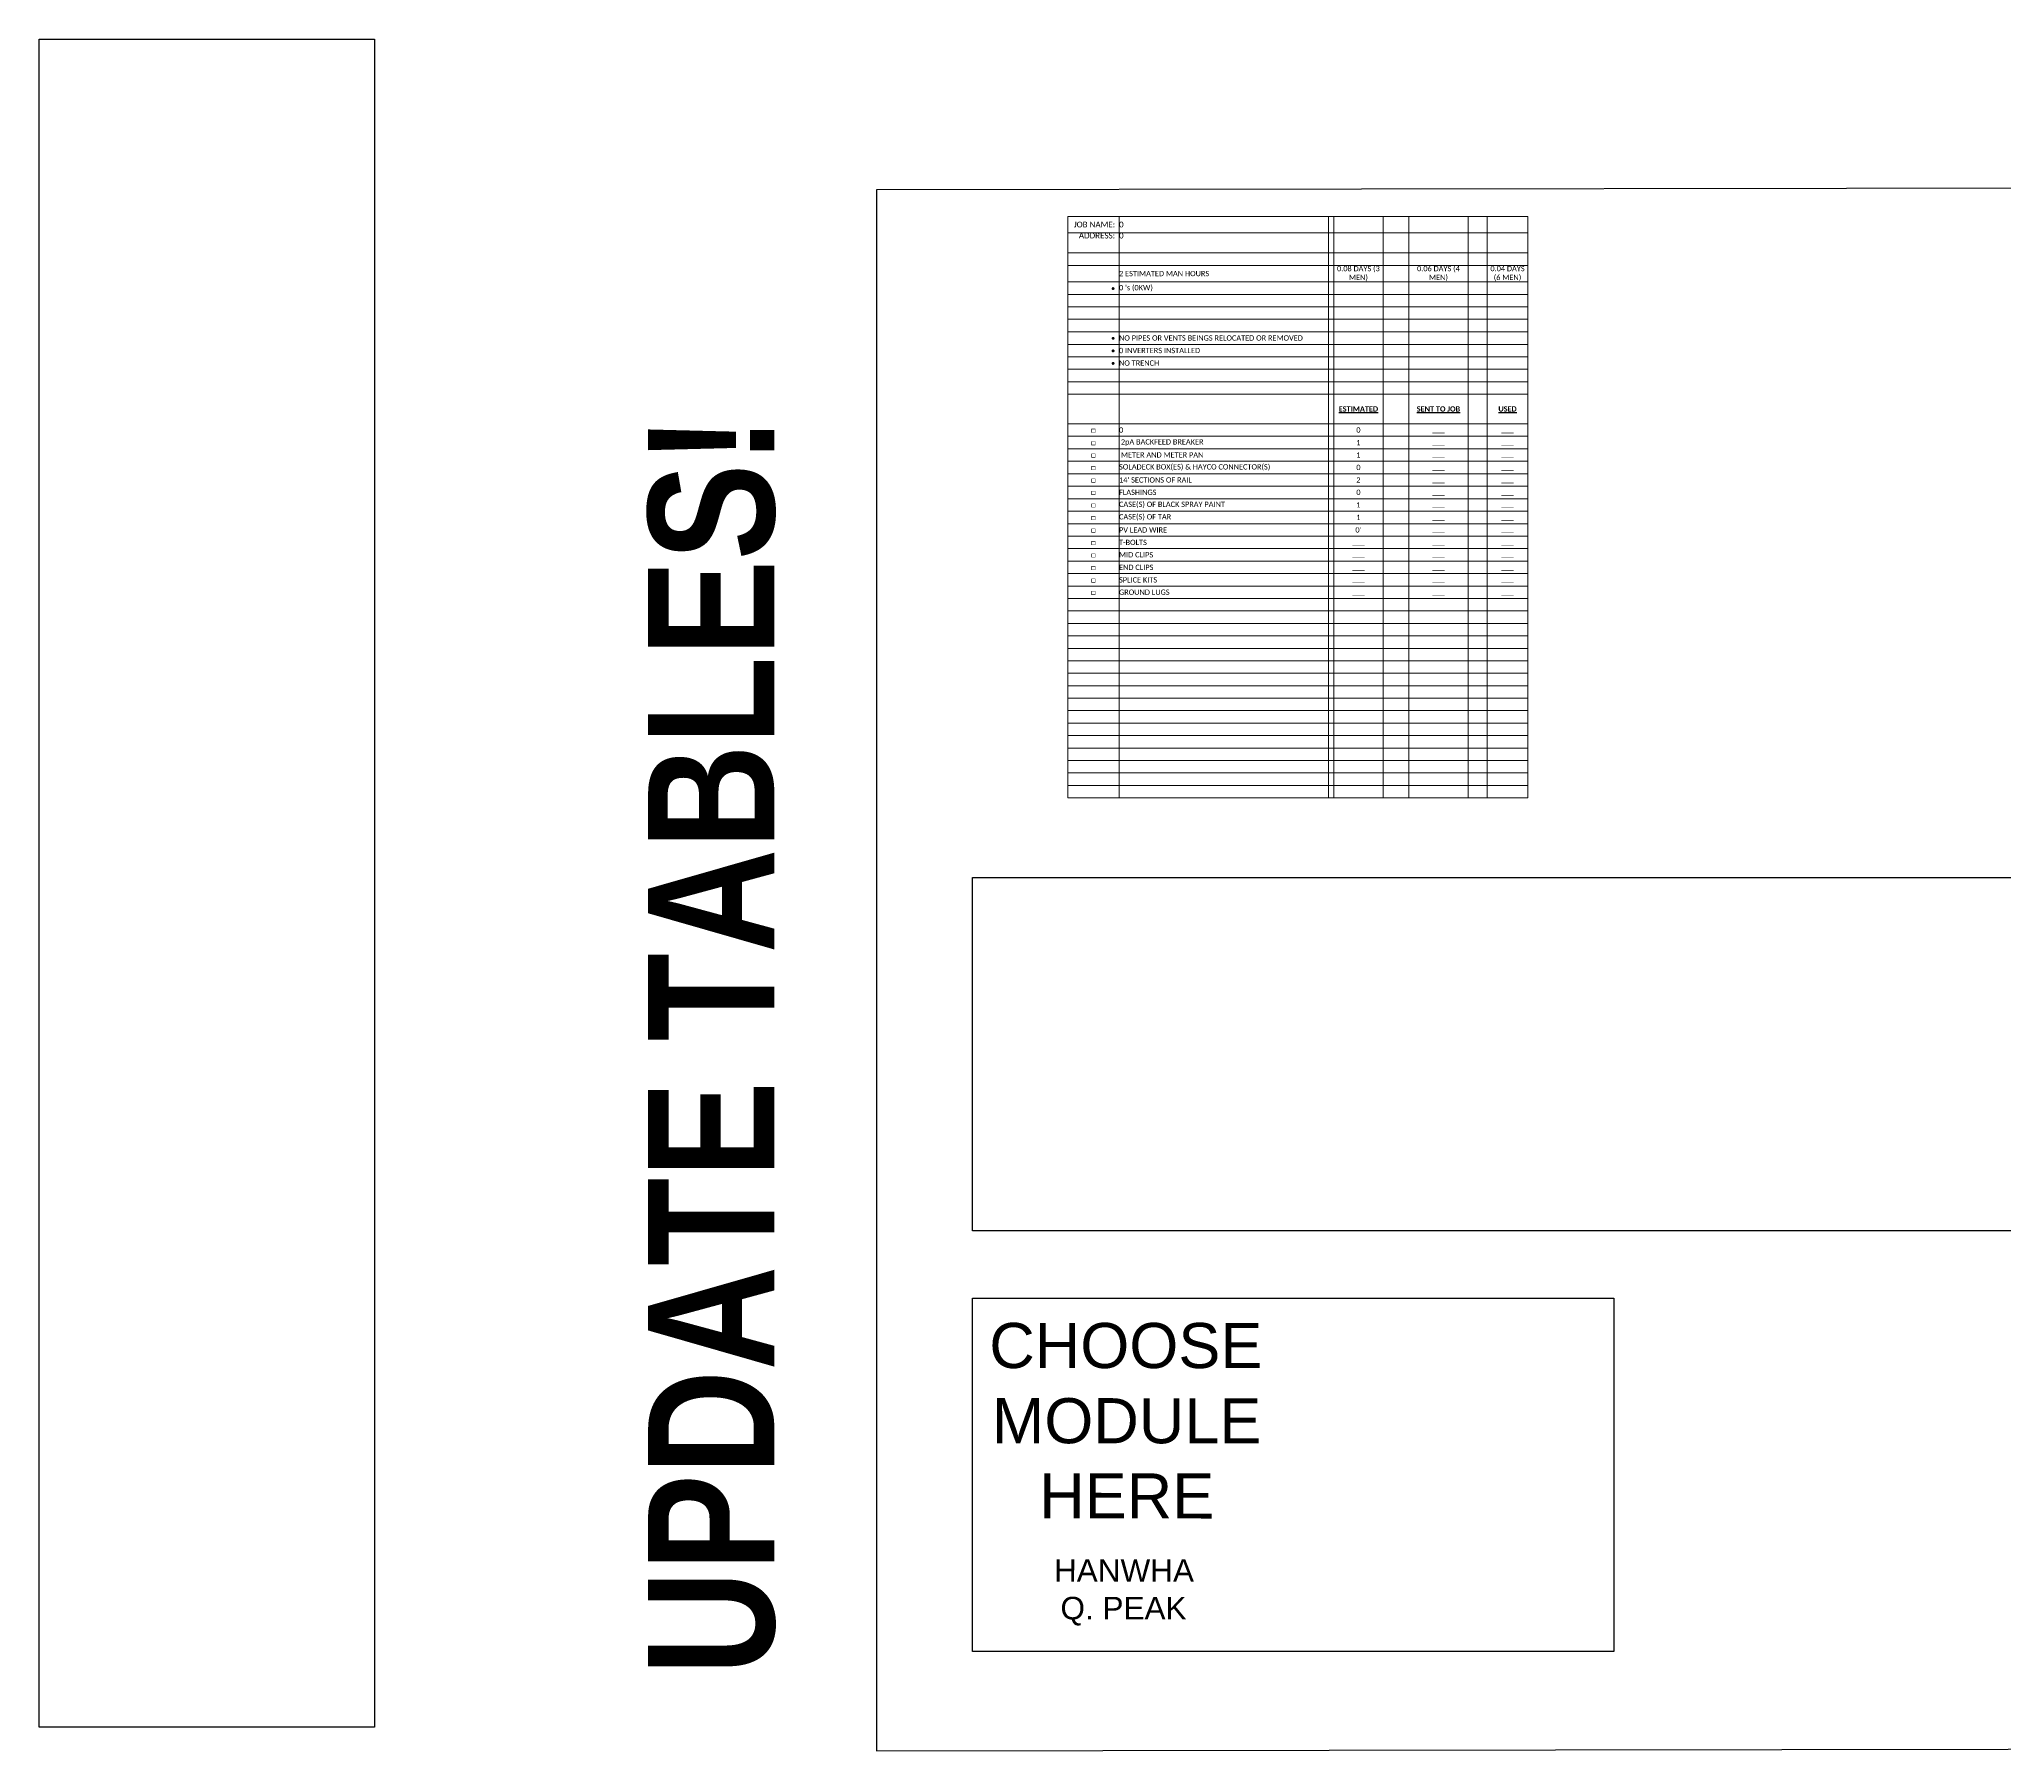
# Model space of a CAD drawing. Header units: feet. Extents: x -13431 to 12907, y 13448 to 29871.
# Drawn here: x 3466 to 4485, y 16778 to 17665 of the extents above; entities that cross this region are included whole.
import ezdxf

# ---------------------------------------------------------------- set-up
doc = ezdxf.new("R2010")
doc.units = ezdxf.units.FT
doc.header["$MEASUREMENT"] = 0
doc.layers.add('LOCKED (NO PRINT)', color=7, linetype='Continuous', plot=False)
doc.styles.add('ONE LINE TXT', font='techb___.ttf')
doc.styles.get("Standard").update_dxf_attribs({"font": 'calibri.ttf'})
doc.styles.add('TITLE BBLOCK TEXT', font='ARIALUNI.TTF')

# ---------------------------------------------------------------- blocks, each defined once
blk = doc.blocks.new('*T105')
at = {"layer": 'Defpoints', "color": 8, "linetype": 'ByBlock', "lineweight": 0, "transparency": 16777216}
for p, q in [((0, 0), (238.6, 0)), ((0, 0), (0, -301.4)), ((26.6, 0), (26.6, -301.4)), ((135.2, 0), (135.2, -301.4)), ((137.9, 0), (137.9, -301.4)), ((163.5, 0), (163.5, -301.4)), ((176.8, 0), (176.8, -301.4)), ((207.6, 0), (207.6, -301.4)), ((217.4, 0), (217.4, -301.4)), ((238.6, 0), (238.6, -301.4)), ((0, -8.4), (238.6, -8.4)), ((0, -18.9), (238.6, -18.9)), ((0, -25.4), (238.6, -25.4)), ((0, -33.9), (238.6, -33.9)), ((0, -40.4), (238.6, -40.4)), ((0, -46.9), (238.6, -46.9)), ((0, -53.3), (238.6, -53.3)), ((0, -59.8), (238.6, -59.8)), ((0, -66.3), (238.6, -66.3)), ((0, -72.7), (238.6, -72.7)), ((0, -79.2), (238.6, -79.2)), ((0, -85.7), (238.6, -85.7)), ((0, -92.1), (238.6, -92.1)), ((0, -107.5), (238.6, -107.5)), ((0, -113.9), (238.6, -113.9)), ((0, -120.4), (238.6, -120.4)), ((0, -126.8), (238.6, -126.8)), ((0, -133.4), (238.6, -133.4)), ((0, -139.8), (238.6, -139.8)), ((0, -146.3), (238.6, -146.3)), ((0, -152.8), (238.6, -152.8)), ((0, -159.3), (238.6, -159.3)), ((0, -165.7), (238.6, -165.7)), ((0, -172.2), (238.6, -172.2)), ((0, -178.7), (238.6, -178.7)), ((0, -185.1), (238.6, -185.1)), ((0, -191.6), (238.6, -191.6)), ((0, -198.1), (238.6, -198.1)), ((0, -204.5), (238.6, -204.5)), ((0, -211), (238.6, -211)), ((0, -217.4), (238.6, -217.4)), ((0, -223.9), (238.6, -223.9)), ((0, -230.4), (238.6, -230.4)), ((0, -236.8), (238.6, -236.8)), ((0, -243.3), (238.6, -243.3)), ((0, -249.7), (238.6, -249.7)), ((0, -256.2), (238.6, -256.2)), ((0, -262.7), (238.6, -262.7)), ((0, -269.1), (238.6, -269.1)), ((0, -275.6), (238.6, -275.6)), ((0, -282), (238.6, -282)), ((0, -288.5), (238.6, -288.5)), ((0, -295), (238.6, -295)), ((0, -301.4), (238.6, -301.4))]:
    blk.add_line(p, q, dxfattribs=at)
at = {"color": 0, "transparency": 16777216}
for s, insert, char_height, width, attachment_point in [('{\\fCalibri|b0|i0|c0;JOB NAME:', (24.6, -4.2), 3, 22.582, 6), ('{\\fCalibri|b0|i0|c0;ADDRESS:', (24.6, -8.4), 3, 22.582, 3), ('{\\fCalibri|b0|i0|c0;0', (26.6, -4.2), 3, 108.617, 4), ('{\\fCalibri|b0|i0|c0;0', (26.6, -8.4), 3, 108.617, 1), ('{\\fCalibri|b0|i0|c0;', (136.6, -4.2), 2.75, 2.75, 5), ('{\\fCalibri|b0|i0|c0;', (150.7, -4.2), 2.75, 25.507, 5), ('{\\fCalibri|b0|i0|c0;', (170.1, -4.2), 2.75, 13.357, 5), ('{\\fCalibri|b0|i0|c0;', (192.2, -4.2), 2.75, 30.809, 5), ('{\\fCalibri|b0|i0|c0;', (212.5, -4.2), 2.75, 9.823, 5), ('{\\fCalibri|b0|i0|c0;', (228, -4.2), 2.75, 21.192, 5), ('{\\fCalibri|b0|i0|c0;', (136.6, -13.7), 2.75, 2.75, 5), ('{\\fCalibri|b0|i0|c0;', (150.7, -13.7), 2.75, 25.507, 5), ('{\\fCalibri|b0|i0|c0;', (170.1, -13.7), 2.75, 13.357, 5), ('{\\fCalibri|b0|i0|c0;', (192.2, -13.7), 2.75, 30.809, 5), ('{\\fCalibri|b0|i0|c0;', (212.5, -13.7), 2.75, 9.823, 5), ('{\\fCalibri|b0|i0|c0;', (228, -13.7), 2.75, 21.192, 5), ('{\\fCalibri|b0|i0|c0;', (24.6, -22.1), 2.75, 22.582, 6), ('{\\fCalibri|b0|i0|c0;', (24.6, -29.6), 2.75, 22.582, 6), ('{\\fCalibri|b0|i0|c0;', (26.6, -22.1), 2.75, 108.617, 4), ('{\\fCalibri|b0|i0|c0;2 ESTIMATED MAN HOURS', (26.6, -29.6), 2.75, 108.617, 4), ('{\\fCalibri|b0|i0|c0;', (136.6, -22.1), 2.75, 2.75, 5), ('{\\fCalibri|b0|i0|c0;', (136.6, -29.6), 2.75, 2.75, 5), ('{\\fCalibri|b0|i0|c0;0.08 DAYS (3 MEN)', (150.7, -29.6), 2.75, 25.507, 5), ('{\\fCalibri|b0|i0|c0;', (150.7, -22.1), 2.75, 25.507, 5), ('{\\fCalibri|b0|i0|c0;', (170.1, -22.1), 2.75, 13.357, 5), ('{\\fCalibri|b0|i0|c0;', (170.1, -29.6), 2.75, 13.357, 5), ('{\\fCalibri|b0|i0|c0;0.06 DAYS (4 MEN)', (192.2, -29.6), 2.75, 30.809, 5), ('{\\fCalibri|b0|i0|c0;', (192.2, -22.1), 2.75, 30.809, 5), ('{\\fCalibri|b0|i0|c0;', (212.5, -22.1), 2.75, 9.823, 5), ('{\\fCalibri|b0|i0|c0;', (212.5, -29.6), 2.75, 9.823, 5), ('{\\fCalibri|b0|i0|c0;0.04 DAYS (6 MEN)', (228, -29.6), 2.75, 21.192, 5), ('{\\fCalibri|b0|i0|c0;', (228, -22.1), 2.75, 21.192, 5), ('{\\fCalibri|b0|i0|c0;•', (24.6, -37.2), 2.75, 22.582, 6), ("{\\fCalibri|b0|i0|c0;0 's (0KW)", (26.6, -37.2), 2.75, 108.617, 4), ('{\\fCalibri|b0|i0|c0;', (136.6, -37.2), 2.75, 2.75, 5), ('{\\fCalibri|b0|i0|c0;', (150.7, -37.2), 2.75, 25.507, 5), ('{\\fCalibri|b0|i0|c0;', (170.1, -37.2), 2.75, 13.357, 5), ('{\\fCalibri|b0|i0|c0;', (192.2, -37.2), 2.75, 30.809, 5), ('{\\fCalibri|b0|i0|c0;', (212.5, -37.2), 2.75, 9.823, 5), ('{\\fCalibri|b0|i0|c0;', (228, -37.2), 2.75, 21.192, 5), ('{\\fCalibri|b0|i0|c0;', (24.6, -43.7), 2.75, 22.582, 6), ('{\\fCalibri|b0|i0|c0;', (24.6, -50.1), 2.75, 22.582, 6), ('{\\fCalibri|b0|i0|c0;', (26.6, -43.7), 2.75, 108.617, 4), ('{\\fCalibri|b0|i0|c0;', (26.6, -50.1), 2.75, 108.617, 4), ('{\\fCalibri|b0|i0|c0;', (136.6, -43.7), 2.75, 2.75, 5), ('{\\fCalibri|b0|i0|c0;', (136.6, -50.1), 2.75, 2.75, 5), ('{\\fCalibri|b0|i0|c0;', (150.7, -43.7), 2.75, 25.507, 5), ('{\\fCalibri|b0|i0|c0;', (150.7, -50.1), 2.75, 25.507, 5), ('{\\fCalibri|b0|i0|c0;', (170.1, -43.7), 2.75, 13.357, 5), ('{\\fCalibri|b0|i0|c0;', (170.1, -50.1), 2.75, 13.357, 5), ('{\\fCalibri|b0|i0|c0;', (192.2, -43.7), 2.75, 30.809, 5), ('{\\fCalibri|b0|i0|c0;', (192.2, -50.1), 2.75, 30.809, 5), ('{\\fCalibri|b0|i0|c0;', (212.5, -43.7), 2.75, 9.823, 5), ('{\\fCalibri|b0|i0|c0;', (212.5, -50.1), 2.75, 9.823, 5), ('{\\fCalibri|b0|i0|c0;', (228, -43.7), 2.75, 21.192, 5), ('{\\fCalibri|b0|i0|c0;', (228, -50.1), 2.75, 21.192, 5), ('{\\fCalibri|b0|i0|c0;', (24.6, -56.6), 2.75, 22.582, 6), ('{\\fCalibri|b0|i0|c0;', (26.6, -56.6), 2.75, 108.617, 4), ('{\\fCalibri|b0|i0|c0;', (136.6, -56.6), 2.75, 2.75, 5), ('{\\fCalibri|b0|i0|c0;', (150.7, -56.6), 2.75, 25.507, 5), ('{\\fCalibri|b0|i0|c0;', (170.1, -56.6), 2.75, 13.357, 5), ('{\\fCalibri|b0|i0|c0;', (192.2, -56.6), 2.75, 30.809, 5), ('{\\fCalibri|b0|i0|c0;', (212.5, -56.6), 2.75, 9.823, 5), ('{\\fCalibri|b0|i0|c0;', (228, -56.6), 2.75, 21.192, 5), ('{\\fCalibri|b0|i0|c0;•', (24.6, -63), 2.75, 22.582, 6), ('{\\fCalibri|b0|i0|c0;•', (24.6, -69.5), 2.75, 22.582, 6), ('{\\fCalibri|b0|i0|c0;0 INVERTERS INSTALLED ', (26.6, -69.5), 2.75, 108.617, 4), ('{\\fCalibri|b0|i0|c0;NO PIPES OR VENTS BEINGS RELOCATED OR REMOVED', (26.6, -63), 2.75, 108.617, 4), ('{\\fCalibri|b0|i0|c0;', (136.6, -63), 2.75, 2.75, 5), ('{\\fCalibri|b0|i0|c0;', (136.6, -69.5), 2.75, 2.75, 5), ('{\\fCalibri|b0|i0|c0;', (150.7, -63), 2.75, 25.507, 5), ('{\\fCalibri|b0|i0|c0;', (150.7, -69.5), 2.75, 25.507, 5), ('{\\fCalibri|b0|i0|c0;', (170.1, -63), 2.75, 13.357, 5), ('{\\fCalibri|b0|i0|c0;', (170.1, -69.5), 2.75, 13.357, 5), ('{\\fCalibri|b0|i0|c0;', (192.2, -63), 2.75, 30.809, 5), ('{\\fCalibri|b0|i0|c0;', (192.2, -69.5), 2.75, 30.809, 5), ('{\\fCalibri|b0|i0|c0;', (212.5, -63), 2.75, 9.823, 5), ('{\\fCalibri|b0|i0|c0;', (212.5, -69.5), 2.75, 9.823, 5), ('{\\fCalibri|b0|i0|c0;', (228, -63), 2.75, 21.192, 5), ('{\\fCalibri|b0|i0|c0;', (228, -69.5), 2.75, 21.192, 5), ('{\\fCalibri|b0|i0|c0;•', (24.6, -76), 2.75, 22.582, 6), ('{\\fCalibri|b0|i0|c0;NO TRENCH', (26.6, -76), 2.75, 108.617, 4), ('{\\fCalibri|b0|i0|c0;', (136.6, -76), 2.75, 2.75, 5), ('{\\fCalibri|b0|i0|c0;', (150.7, -76), 2.75, 25.507, 5), ('{\\fCalibri|b0|i0|c0;', (170.1, -76), 2.75, 13.357, 5), ('{\\fCalibri|b0|i0|c0;', (192.2, -76), 2.75, 30.809, 5), ('{\\fCalibri|b0|i0|c0;', (212.5, -76), 2.75, 9.823, 5), ('{\\fCalibri|b0|i0|c0;', (228, -76), 2.75, 21.192, 5), ('{\\fCalibri|b0|i0|c0;', (24.6, -82.4), 2.75, 22.582, 6), ('{\\fCalibri|b0|i0|c0;', (24.6, -88.9), 2.75, 22.582, 6), ('{\\fCalibri|b0|i0|c0;', (26.6, -82.4), 2.75, 108.617, 4), ('{\\fCalibri|b0|i0|c0;', (26.6, -88.9), 2.75, 108.617, 4), ('{\\fCalibri|b0|i0|c0;', (136.6, -82.4), 2.75, 2.75, 5), ('{\\fCalibri|b0|i0|c0;', (136.6, -88.9), 2.75, 2.75, 5), ('{\\fCalibri|b0|i0|c0;', (150.7, -82.4), 2.75, 25.507, 5), ('{\\fCalibri|b0|i0|c0;', (150.7, -88.9), 2.75, 25.507, 5), ('{\\fCalibri|b0|i0|c0;', (170.1, -82.4), 2.75, 13.357, 5), ('{\\fCalibri|b0|i0|c0;', (170.1, -88.9), 2.75, 13.357, 5), ('{\\fCalibri|b0|i0|c0;', (192.2, -82.4), 2.75, 30.809, 5), ('{\\fCalibri|b0|i0|c0;', (192.2, -88.9), 2.75, 30.809, 5), ('{\\fCalibri|b0|i0|c0;', (212.5, -82.4), 2.75, 9.823, 5), ('{\\fCalibri|b0|i0|c0;', (212.5, -88.9), 2.75, 9.823, 5), ('{\\fCalibri|b0|i0|c0;', (228, -82.4), 2.75, 21.192, 5), ('{\\fCalibri|b0|i0|c0;', (228, -88.9), 2.75, 21.192, 5), ('{\\fCalibri|b0|i0|c0;', (13.3, -99.8), 2.75, 22.582, 5), ('{\\fCalibri|b0|i0|c0;', (26.6, -99.8), 2.75, 108.617, 4), ('{\\fCalibri|b0|i0|c0;', (136.6, -99.8), 2.75, 2.75, 5), ('{\\fCalibri|b1|i0|c0;\\LESTIMATED', (150.7, -99.8), 2.75, 25.507, 5), ('{\\fCalibri|b0|i0|c0;', (170.1, -99.8), 2.75, 13.357, 5), ('{\\fCalibri|b1|i0|c0;\\LSENT TO JOB', (192.2, -99.8), 2.75, 30.809, 5), ('{\\fCalibri|b0|i0|c0;', (212.5, -99.8), 2.75, 9.823, 5), ('{\\fCalibri|b1|i0|c0;\\LUSED', (228, -99.8), 2.75, 21.192, 5), ('{\\fCalibri|b0|i0|c0;□', (13.3, -110.7), 2.75, 22.582, 5), ('{\\fCalibri|b0|i0|c0;0', (26.6, -110.7), 2.75, 108.617, 4), ('{\\fCalibri|b0|i0|c0;', (136.6, -110.7), 2.75, 2.75, 5), ('{\\fCalibri|b0|i0|c0;0', (150.7, -110.7), 2.75, 25.507, 5), ('{\\fCalibri|b0|i0|c0;', (170.1, -110.7), 2.75, 13.357, 5), ('{\\fCalibri|b0|i0|c0;', (212.5, -110.7), 2.75, 9.823, 5), ('{\\fCalibri|b0|i0|c0;□', (13.3, -117.2), 2.75, 22.582, 5), ('{\\fCalibri|b0|i0|c0; 2pA BACKFEED BREAKER', (26.6, -117.2), 2.75, 108.617, 4), ('{\\fCalibri|b0|i0|c0; METER AND METER PAN', (26.6, -123.6), 2.75, 108.617, 4), ('{\\fCalibri|b0|i0|c0;', (136.6, -117.2), 2.75, 2.75, 5), ('{\\fCalibri|b0|i0|c0;1', (150.7, -117.2), 2.75, 25.507, 5), ('{\\fCalibri|b0|i0|c0;1', (150.7, -123.6), 2.75, 25.507, 5), ('{\\fCalibri|b0|i0|c0;', (170.1, -117.2), 2.75, 13.357, 5), ('{\\fCalibri|b0|i0|c0;___', (192.2, -110.7), 2.75, 30.809, 5), ('{\\fCalibri|b0|i0|c0;___', (192.2, -117.2), 2.75, 30.809, 5), ('{\\fCalibri|b0|i0|c0;', (212.5, -117.2), 2.75, 9.823, 5), ('{\\fCalibri|b0|i0|c0;___', (228, -110.7), 2.75, 21.192, 5), ('{\\fCalibri|b0|i0|c0;___', (228, -117.2), 2.75, 21.192, 5), ('{\\fCalibri|b0|i0|c0;□', (13.3, -123.6), 2.75, 22.582, 5), ('{\\fCalibri|b0|i0|c0;□', (13.3, -130.1), 2.75, 22.582, 5), ('{\\fCalibri|b0|i0|c0;SOLADECK BOX(ES) & HAYCO CONNECTOR(S)', (26.6, -130.1), 2.75, 108.617, 4), ('{\\fCalibri|b0|i0|c0;', (136.6, -123.6), 2.75, 2.75, 5), ('{\\fCalibri|b0|i0|c0;', (136.6, -130.1), 2.75, 2.75, 5), ('{\\fCalibri|b0|i0|c0;0', (150.7, -130.1), 2.75, 25.507, 5), ('{\\fCalibri|b0|i0|c0;', (170.1, -123.6), 2.75, 13.357, 5), ('{\\fCalibri|b0|i0|c0;', (170.1, -130.1), 2.75, 13.357, 5), ('{\\fCalibri|b0|i0|c0;___', (192.2, -123.6), 2.75, 30.809, 5), ('{\\fCalibri|b0|i0|c0;___', (192.2, -130.1), 2.75, 30.809, 5), ('{\\fCalibri|b0|i0|c0;', (212.5, -123.6), 2.75, 9.823, 5), ('{\\fCalibri|b0|i0|c0;', (212.5, -130.1), 2.75, 9.823, 5), ('{\\fCalibri|b0|i0|c0;___', (228, -123.6), 2.75, 21.192, 5), ('{\\fCalibri|b0|i0|c0;___', (228, -130.1), 2.75, 21.192, 5), ('{\\fCalibri|b0|i0|c0;□', (13.3, -136.6), 2.75, 22.582, 5), ('{\\fCalibri|b0|i0|c0;□', (13.3, -143), 2.75, 22.582, 5), ('{\\fCalibri|b0|i0|c0;FLASHINGS', (26.6, -143), 2.75, 108.617, 4), ("{\\fCalibri|b0|i0|c0;14' SECTIONS OF RAIL", (26.6, -136.6), 2.75, 108.617, 4), ('{\\fCalibri|b0|i0|c0;', (136.6, -136.6), 2.75, 2.75, 5), ('{\\fCalibri|b0|i0|c0;0', (150.7, -143), 2.75, 25.507, 5), ('{\\fCalibri|b0|i0|c0;2', (150.7, -136.6), 2.75, 25.507, 5), ('{\\fCalibri|b0|i0|c0;', (170.1, -136.6), 2.75, 13.357, 5), ('{\\fCalibri|b0|i0|c0;___', (192.2, -136.6), 2.75, 30.809, 5), ('{\\fCalibri|b0|i0|c0;', (212.5, -136.6), 2.75, 9.823, 5), ('{\\fCalibri|b0|i0|c0;___', (228, -136.6), 2.75, 21.192, 5), ('{\\fCalibri|b0|i0|c0;□', (13.3, -149.5), 2.75, 22.582, 5), ('{\\fCalibri|b0|i0|c0;CASE(S) OF BLACK SPRAY PAINT', (26.6, -149.5), 2.75, 108.617, 4), ('{\\fCalibri|b0|i0|c0;', (136.6, -143), 2.75, 2.75, 5), ('{\\fCalibri|b0|i0|c0;', (136.6, -149.5), 2.75, 2.75, 5), ('{\\fCalibri|b0|i0|c0;1', (150.7, -149.5), 2.75, 25.507, 5), ('{\\fCalibri|b0|i0|c0;', (170.1, -143), 2.75, 13.357, 5), ('{\\fCalibri|b0|i0|c0;', (170.1, -149.5), 2.75, 13.357, 5), ('{\\fCalibri|b0|i0|c0;___', (192.2, -143), 2.75, 30.809, 5), ('{\\fCalibri|b0|i0|c0;___', (192.2, -149.5), 2.75, 30.809, 5), ('{\\fCalibri|b0|i0|c0;', (212.5, -143), 2.75, 9.823, 5), ('{\\fCalibri|b0|i0|c0;', (212.5, -149.5), 2.75, 9.823, 5), ('{\\fCalibri|b0|i0|c0;___', (228, -143), 2.75, 21.192, 5), ('{\\fCalibri|b0|i0|c0;___', (228, -149.5), 2.75, 21.192, 5), ('{\\fCalibri|b0|i0|c0;□', (13.3, -156), 2.75, 22.582, 5), ('{\\fCalibri|b0|i0|c0;□', (13.3, -162.5), 2.75, 22.582, 5), ('{\\fCalibri|b0|i0|c0;CASE(S) OF TAR', (26.6, -156), 2.75, 108.617, 4), ('{\\fCalibri|b0|i0|c0;PV LEAD WIRE', (26.6, -162.5), 2.75, 108.617, 4), ('{\\fCalibri|b0|i0|c0;', (136.6, -156), 2.75, 2.75, 5), ('{\\fCalibri|b0|i0|c0;', (136.6, -162.5), 2.75, 2.75, 5), ("{\\fCalibri|b0|i0|c0;0'", (150.7, -162.5), 2.75, 25.507, 5), ('{\\fCalibri|b0|i0|c0;1', (150.7, -156), 2.75, 25.507, 5), ('{\\fCalibri|b0|i0|c0;', (170.1, -156), 2.75, 13.357, 5), ('{\\fCalibri|b0|i0|c0;', (170.1, -162.5), 2.75, 13.357, 5), ('{\\fCalibri|b0|i0|c0;___', (192.2, -156), 2.75, 30.809, 5), ('{\\fCalibri|b0|i0|c0;', (212.5, -156), 2.75, 9.823, 5), ('{\\fCalibri|b0|i0|c0;', (212.5, -162.5), 2.75, 9.823, 5), ('{\\fCalibri|b0|i0|c0;___', (228, -156), 2.75, 21.192, 5), ('{\\fCalibri|b0|i0|c0;□', (13.3, -169), 2.75, 22.582, 5), ('{\\fCalibri|b0|i0|c0;T-BOLTS', (26.6, -169), 2.75, 108.617, 4), ('{\\fCalibri|b0|i0|c0;', (136.6, -169), 2.75, 2.75, 5), ('{\\fCalibri|b0|i0|c0;___', (150.7, -169), 2.75, 25.507, 5), ('{\\fCalibri|b0|i0|c0;', (170.1, -169), 2.75, 13.357, 5), ('{\\fCalibri|b0|i0|c0;___', (192.2, -162.5), 2.75, 30.809, 5), ('{\\fCalibri|b0|i0|c0;___', (192.2, -169), 2.75, 30.809, 5), ('{\\fCalibri|b0|i0|c0;', (212.5, -169), 2.75, 9.823, 5), ('{\\fCalibri|b0|i0|c0;___', (228, -162.5), 2.75, 21.192, 5), ('{\\fCalibri|b0|i0|c0;___', (228, -169), 2.75, 21.192, 5), ('{\\fCalibri|b0|i0|c0;□', (13.3, -175.4), 2.75, 22.582, 5), ('{\\fCalibri|b0|i0|c0;□', (13.3, -181.9), 2.75, 22.582, 5), ('{\\fCalibri|b0|i0|c0;MID CLIPS', (26.6, -175.4), 2.75, 108.617, 4), ('{\\fCalibri|b0|i0|c0;END CLIPS', (26.6, -181.9), 2.75, 108.617, 4), ('{\\fCalibri|b0|i0|c0;', (136.6, -175.4), 2.75, 2.75, 5), ('{\\fCalibri|b0|i0|c0;', (136.6, -181.9), 2.75, 2.75, 5), ('{\\fCalibri|b0|i0|c0;___', (150.7, -175.4), 2.75, 25.507, 5), ('{\\fCalibri|b0|i0|c0;___', (150.7, -181.9), 2.75, 25.507, 5), ('{\\fCalibri|b0|i0|c0;', (170.1, -175.4), 2.75, 13.357, 5), ('{\\fCalibri|b0|i0|c0;', (170.1, -181.9), 2.75, 13.357, 5), ('{\\fCalibri|b0|i0|c0;___', (192.2, -175.4), 2.75, 30.809, 5), ('{\\fCalibri|b0|i0|c0;___', (192.2, -181.9), 2.75, 30.809, 5), ('{\\fCalibri|b0|i0|c0;', (212.5, -175.4), 2.75, 9.823, 5), ('{\\fCalibri|b0|i0|c0;', (212.5, -181.9), 2.75, 9.823, 5), ('{\\fCalibri|b0|i0|c0;___', (228, -175.4), 2.75, 21.192, 5), ('{\\fCalibri|b0|i0|c0;___', (228, -181.9), 2.75, 21.192, 5), ('{\\fCalibri|b0|i0|c0;□', (13.3, -188.4), 2.75, 22.582, 5), ('{\\fCalibri|b0|i0|c0;SPLICE KITS', (26.6, -188.4), 2.75, 108.617, 4), ('{\\fCalibri|b0|i0|c0;GROUND LUGS', (26.6, -194.8), 2.75, 108.617, 4), ('{\\fCalibri|b0|i0|c0;', (136.6, -188.4), 2.75, 2.75, 5), ('{\\fCalibri|b0|i0|c0;___', (150.7, -188.4), 2.75, 25.507, 5), ('{\\fCalibri|b0|i0|c0;', (170.1, -188.4), 2.75, 13.357, 5), ('{\\fCalibri|b0|i0|c0;___', (192.2, -188.4), 2.75, 30.809, 5), ('{\\fCalibri|b0|i0|c0;', (212.5, -188.4), 2.75, 9.823, 5), ('{\\fCalibri|b0|i0|c0;___', (228, -188.4), 2.75, 21.192, 5), ('{\\fCalibri|b0|i0|c0;□', (13.3, -194.8), 2.75, 22.582, 5), ('{\\fCalibri|b0|i0|c0;', (13.3, -201.3), 2.75, 22.582, 5), ('{\\fCalibri|b0|i0|c0;', (26.6, -201.3), 2.75, 108.617, 4), ('{\\fCalibri|b0|i0|c0;', (136.6, -194.8), 2.75, 2.75, 5), ('{\\fCalibri|b0|i0|c0;', (136.6, -201.3), 2.75, 2.75, 5), ('{\\fCalibri|b0|i0|c0;___', (150.7, -194.8), 2.75, 25.507, 5), ('{\\fCalibri|b0|i0|c0;', (150.7, -201.3), 2.75, 25.507, 5), ('{\\fCalibri|b0|i0|c0;', (170.1, -194.8), 2.75, 13.357, 5), ('{\\fCalibri|b0|i0|c0;', (170.1, -201.3), 2.75, 13.357, 5), ('{\\fCalibri|b0|i0|c0;___', (192.2, -194.8), 2.75, 30.809, 5), ('{\\fCalibri|b0|i0|c0;', (192.2, -201.3), 2.75, 30.809, 5), ('{\\fCalibri|b0|i0|c0;', (212.5, -194.8), 2.75, 9.823, 5), ('{\\fCalibri|b0|i0|c0;', (212.5, -201.3), 2.75, 9.823, 5), ('{\\fCalibri|b0|i0|c0;___', (228, -194.8), 2.75, 21.192, 5), ('{\\fCalibri|b0|i0|c0;', (228, -201.3), 2.75, 21.192, 5), ('{\\fCalibri|b0|i0|c0;', (13.3, -207.7), 2.75, 22.582, 5), ('{\\fCalibri|b0|i0|c0;', (26.6, -207.7), 2.75, 108.617, 4), ('{\\fCalibri|b0|i0|c0;', (136.6, -207.7), 2.75, 2.75, 5), ('{\\fCalibri|b0|i0|c0;', (150.7, -207.7), 2.75, 25.507, 5), ('{\\fCalibri|b0|i0|c0;', (170.1, -207.7), 2.75, 13.357, 5), ('{\\fCalibri|b0|i0|c0;', (192.2, -207.7), 2.75, 30.809, 5), ('{\\fCalibri|b0|i0|c0;', (212.5, -207.7), 2.75, 9.823, 5), ('{\\fCalibri|b0|i0|c0;', (228, -207.7), 2.75, 21.192, 5), ('{\\fCalibri|b0|i0|c0;', (13.3, -214.2), 2.75, 22.582, 5), ('{\\fCalibri|b0|i0|c0;', (13.3, -220.7), 2.75, 22.582, 5), ('{\\fCalibri|b0|i0|c0;', (26.6, -214.2), 2.75, 108.617, 4), ('{\\fCalibri|b0|i0|c0;', (26.6, -220.7), 2.75, 108.617, 4), ('{\\fCalibri|b0|i0|c0;', (136.6, -214.2), 2.75, 2.75, 5), ('{\\fCalibri|b0|i0|c0;', (136.6, -220.7), 2.75, 2.75, 5), ('{\\fCalibri|b0|i0|c0;', (150.7, -214.2), 2.75, 25.507, 5), ('{\\fCalibri|b0|i0|c0;', (150.7, -220.7), 2.75, 25.507, 5), ('{\\fCalibri|b0|i0|c0;', (170.1, -214.2), 2.75, 13.357, 5), ('{\\fCalibri|b0|i0|c0;', (170.1, -220.7), 2.75, 13.357, 5), ('{\\fCalibri|b0|i0|c0;', (192.2, -214.2), 2.75, 30.809, 5), ('{\\fCalibri|b0|i0|c0;', (192.2, -220.7), 2.75, 30.809, 5), ('{\\fCalibri|b0|i0|c0;', (212.5, -214.2), 2.75, 9.823, 5), ('{\\fCalibri|b0|i0|c0;', (212.5, -220.7), 2.75, 9.823, 5), ('{\\fCalibri|b0|i0|c0;', (228, -214.2), 2.75, 21.192, 5), ('{\\fCalibri|b0|i0|c0;', (228, -220.7), 2.75, 21.192, 5), ('{\\fCalibri|b0|i0|c0;', (13.3, -227.1), 2.75, 22.582, 5), ('{\\fCalibri|b0|i0|c0;', (13.3, -233.6), 2.75, 22.582, 5), ('{\\fCalibri|b0|i0|c0;', (26.6, -227.1), 2.75, 108.617, 4), ('{\\fCalibri|b0|i0|c0;', (26.6, -233.6), 2.75, 108.617, 4), ('{\\fCalibri|b0|i0|c0;', (136.6, -227.1), 2.75, 2.75, 5), ('{\\fCalibri|b0|i0|c0;', (136.6, -233.6), 2.75, 2.75, 5), ('{\\fCalibri|b0|i0|c0;', (150.7, -227.1), 2.75, 25.507, 5), ('{\\fCalibri|b0|i0|c0;', (150.7, -233.6), 2.75, 25.507, 5), ('{\\fCalibri|b0|i0|c0;', (170.1, -227.1), 2.75, 13.357, 5), ('{\\fCalibri|b0|i0|c0;', (170.1, -233.6), 2.75, 13.357, 5), ('{\\fCalibri|b0|i0|c0;', (192.2, -227.1), 2.75, 30.809, 5), ('{\\fCalibri|b0|i0|c0;', (192.2, -233.6), 2.75, 30.809, 5), ('{\\fCalibri|b0|i0|c0;', (212.5, -227.1), 2.75, 9.823, 5), ('{\\fCalibri|b0|i0|c0;', (212.5, -233.6), 2.75, 9.823, 5), ('{\\fCalibri|b0|i0|c0;', (228, -227.1), 2.75, 21.192, 5), ('{\\fCalibri|b0|i0|c0;', (228, -233.6), 2.75, 21.192, 5), ('{\\fCalibri|b0|i0|c0;', (13.3, -240), 2.75, 22.582, 5), ('{\\fCalibri|b0|i0|c0;', (26.6, -240), 2.75, 108.617, 4), ('{\\fCalibri|b0|i0|c0;', (136.6, -240), 2.75, 2.75, 5), ('{\\fCalibri|b0|i0|c0;', (150.7, -240), 2.75, 25.507, 5), ('{\\fCalibri|b0|i0|c0;', (170.1, -240), 2.75, 13.357, 5), ('{\\fCalibri|b0|i0|c0;', (192.2, -240), 2.75, 30.809, 5), ('{\\fCalibri|b0|i0|c0;', (212.5, -240), 2.75, 9.823, 5), ('{\\fCalibri|b0|i0|c0;', (228, -240), 2.75, 21.192, 5), ('{\\fCalibri|b0|i0|c0;', (13.3, -246.5), 2.75, 22.582, 5), ('{\\fCalibri|b0|i0|c0;', (13.3, -253), 2.75, 22.582, 5), ('{\\fCalibri|b0|i0|c0;', (26.6, -246.5), 2.75, 108.617, 4), ('{\\fCalibri|b0|i0|c0;', (26.6, -253), 2.75, 108.617, 4), ('{\\fCalibri|b0|i0|c0;', (136.6, -246.5), 2.75, 2.75, 5), ('{\\fCalibri|b0|i0|c0;', (136.6, -253), 2.75, 2.75, 5), ('{\\fCalibri|b0|i0|c0;', (150.7, -246.5), 2.75, 25.507, 5), ('{\\fCalibri|b0|i0|c0;', (150.7, -253), 2.75, 25.507, 5), ('{\\fCalibri|b0|i0|c0;', (170.1, -246.5), 2.75, 13.357, 5), ('{\\fCalibri|b0|i0|c0;', (170.1, -253), 2.75, 13.357, 5), ('{\\fCalibri|b0|i0|c0;', (192.2, -246.5), 2.75, 30.809, 5), ('{\\fCalibri|b0|i0|c0;', (192.2, -253), 2.75, 30.809, 5), ('{\\fCalibri|b0|i0|c0;', (212.5, -246.5), 2.75, 9.823, 5), ('{\\fCalibri|b0|i0|c0;', (212.5, -253), 2.75, 9.823, 5), ('{\\fCalibri|b0|i0|c0;', (228, -246.5), 2.75, 21.192, 5), ('{\\fCalibri|b0|i0|c0;', (228, -253), 2.75, 21.192, 5), ('{\\fCalibri|b0|i0|c0;', (13.3, -259.4), 2.75, 22.582, 5), ('{\\fCalibri|b0|i0|c0;', (26.6, -259.4), 2.75, 108.617, 4), ('{\\fCalibri|b0|i0|c0;', (136.6, -259.4), 2.75, 2.75, 5), ('{\\fCalibri|b0|i0|c0;', (150.7, -259.4), 2.75, 25.507, 5), ('{\\fCalibri|b0|i0|c0;', (170.1, -259.4), 2.75, 13.357, 5), ('{\\fCalibri|b0|i0|c0;', (192.2, -259.4), 2.75, 30.809, 5), ('{\\fCalibri|b0|i0|c0;', (212.5, -259.4), 2.75, 9.823, 5), ('{\\fCalibri|b0|i0|c0;', (228, -259.4), 2.75, 21.192, 5), ('{\\fCalibri|b0|i0|c0;', (13.3, -265.9), 2.75, 22.582, 5), ('{\\fCalibri|b0|i0|c0;', (13.3, -272.4), 2.75, 22.582, 5), ('{\\fCalibri|b0|i0|c0;', (26.6, -265.9), 2.75, 108.617, 4), ('{\\fCalibri|b0|i0|c0;', (26.6, -272.4), 2.75, 108.617, 4), ('{\\fCalibri|b0|i0|c0;', (136.6, -265.9), 2.75, 2.75, 5), ('{\\fCalibri|b0|i0|c0;', (136.6, -272.4), 2.75, 2.75, 5), ('{\\fCalibri|b0|i0|c0;', (150.7, -265.9), 2.75, 25.507, 5), ('{\\fCalibri|b0|i0|c0;', (150.7, -272.4), 2.75, 25.507, 5), ('{\\fCalibri|b0|i0|c0;', (170.1, -265.9), 2.75, 13.357, 5), ('{\\fCalibri|b0|i0|c0;', (170.1, -272.4), 2.75, 13.357, 5), ('{\\fCalibri|b0|i0|c0;', (192.2, -265.9), 2.75, 30.809, 5), ('{\\fCalibri|b0|i0|c0;', (192.2, -272.4), 2.75, 30.809, 5), ('{\\fCalibri|b0|i0|c0;', (212.5, -265.9), 2.75, 9.823, 5), ('{\\fCalibri|b0|i0|c0;', (212.5, -272.4), 2.75, 9.823, 5), ('{\\fCalibri|b0|i0|c0;', (228, -265.9), 2.75, 21.192, 5), ('{\\fCalibri|b0|i0|c0;', (228, -272.4), 2.75, 21.192, 5), ('{\\fCalibri|b0|i0|c0;', (13.3, -278.8), 2.75, 22.582, 5), ('{\\fCalibri|b0|i0|c0;', (13.3, -285.3), 2.75, 22.582, 5), ('{\\fCalibri|b0|i0|c0;', (26.6, -278.8), 2.75, 108.617, 4), ('{\\fCalibri|b0|i0|c0;', (26.6, -285.3), 2.75, 108.617, 4), ('{\\fCalibri|b0|i0|c0;', (136.6, -278.8), 2.75, 2.75, 5), ('{\\fCalibri|b0|i0|c0;', (136.6, -285.3), 2.75, 2.75, 5), ('{\\fCalibri|b0|i0|c0;', (150.7, -278.8), 2.75, 25.507, 5), ('{\\fCalibri|b0|i0|c0;', (150.7, -285.3), 2.75, 25.507, 5), ('{\\fCalibri|b0|i0|c0;', (170.1, -278.8), 2.75, 13.357, 5), ('{\\fCalibri|b0|i0|c0;', (170.1, -285.3), 2.75, 13.357, 5), ('{\\fCalibri|b0|i0|c0;', (192.2, -278.8), 2.75, 30.809, 5), ('{\\fCalibri|b0|i0|c0;', (192.2, -285.3), 2.75, 30.809, 5), ('{\\fCalibri|b0|i0|c0;', (212.5, -278.8), 2.75, 9.823, 5), ('{\\fCalibri|b0|i0|c0;', (212.5, -285.3), 2.75, 9.823, 5), ('{\\fCalibri|b0|i0|c0;', (228, -278.8), 2.75, 21.192, 5), ('{\\fCalibri|b0|i0|c0;', (228, -285.3), 2.75, 21.192, 5), ('{\\fCalibri|b0|i0|c0;', (13.3, -291.7), 2.75, 22.582, 5), ('{\\fCalibri|b0|i0|c0;', (26.6, -291.7), 2.75, 108.617, 4), ('{\\fCalibri|b0|i0|c0;', (136.6, -291.7), 2.75, 2.75, 5), ('{\\fCalibri|b0|i0|c0;', (150.7, -291.7), 2.75, 25.507, 5), ('{\\fCalibri|b0|i0|c0;', (170.1, -291.7), 2.75, 13.357, 5), ('{\\fCalibri|b0|i0|c0;', (192.2, -291.7), 2.75, 30.809, 5), ('{\\fCalibri|b0|i0|c0;', (212.5, -291.7), 2.75, 9.823, 5), ('{\\fCalibri|b0|i0|c0;', (228, -291.7), 2.75, 21.192, 5), ('{\\fCalibri|b0|i0|c0;', (13.3, -298.2), 2.75, 22.582, 5), ('{\\fCalibri|b0|i0|c0;', (26.6, -298.2), 2.75, 108.617, 4), ('{\\fCalibri|b0|i0|c0;', (136.6, -298.2), 2.75, 2.75, 5), ('{\\fCalibri|b0|i0|c0;', (150.7, -298.2), 2.75, 25.507, 5), ('{\\fCalibri|b0|i0|c0;', (170.1, -298.2), 2.75, 13.357, 5), ('{\\fCalibri|b0|i0|c0;', (192.2, -298.2), 2.75, 30.809, 5), ('{\\fCalibri|b0|i0|c0;', (212.5, -298.2), 2.75, 9.823, 5), ('{\\fCalibri|b0|i0|c0;', (228, -298.2), 2.75, 21.192, 5)]:
    blk.add_mtext(s, dxfattribs=dict(at, insert=insert, char_height=char_height, width=width, attachment_point=attachment_point))
blk = doc.blocks.new('*U223')
at = {"layer": 'LOCKED (NO PRINT)', "color": 1}
blk.add_lwpolyline([(0, 183.2), (332.4, 183.2), (332.4, 0), (0, 0)], close=True, dxfattribs=at)
at = {"color": 2, "attachment_point": 1, "rotation": 359.9886, "style": 'TITLE BBLOCK TEXT'}
for s, insert, char_height in [('\\pi0.94656;CHOOSE\\P\\pi2.2707;MODULE\\P\\pi26.84;HERE', (7.7, 170.4), 23.389), ('\\pi34.394;HANWHA\\P\\pi37.765;Q. PEAK', (7.8, 47.9), 11.694)]:
    blk.add_mtext_dynamic_manual_height_columns(s, width=140.104, gutter_width=1, heights=[0], dxfattribs=dict(at, insert=insert, char_height=char_height))

msp = doc.modelspace()

# ---------------------------------------------------------------- linework, layer by layer
at = {"layer": 'LOCKED (NO PRINT)'}
msp.add_lwpolyline([(3465.62, 17664.88), (3639.36, 17664.88), (3639.36, 16789.85), (3465.62, 16789.85)], close=True, dxfattribs=at)
at = {"layer": 'LOCKED (NO PRINT)', "color": 1, "linetype": 'Continuous'}
msp.add_lwpolyline([(5659.58, 17589.32), (3899.63, 17586.77), (3899.63, 16777.63), (5659.58, 16780.18)], close=True, dxfattribs=at).dxf.unprotected_set("ltscale", 0)
at = {"layer": 'LOCKED (NO PRINT)', "color": 1}
for points in [[(3949.45, 17230.38), (4944.48, 17230.38), (4944.48, 17047.15), (3949.45, 17047.15)], [(3949.45, 17012.24), (4281.8, 17012.24), (4281.8, 16829), (3949.45, 16829)], [(3949.45, 17012.24), (4281.8, 17012.24), (4281.8, 16829), (3949.45, 16829)]]:
    msp.add_lwpolyline(points, close=True, dxfattribs=at)

# ---------------------------------------------------------------- block references
at = {"color": 3}
msp.add_blockref('*U223', (3949.45, 16829), dxfattribs=at)
msp.add_blockref('*T105', (3998.76, 17573.03))

# ---------------------------------------------------------------- texts
at = {"layer": 'LOCKED (NO PRINT)', "color": 1, "linetype": 'Continuous', "style": 'ONE LINE TXT'}
msp.add_text('UPDATE TABLES!', height=65.3687, rotation=90, dxfattribs=at).set_placement((3846.61, 16816.86))

doc.saveas('drawing.dxf')
